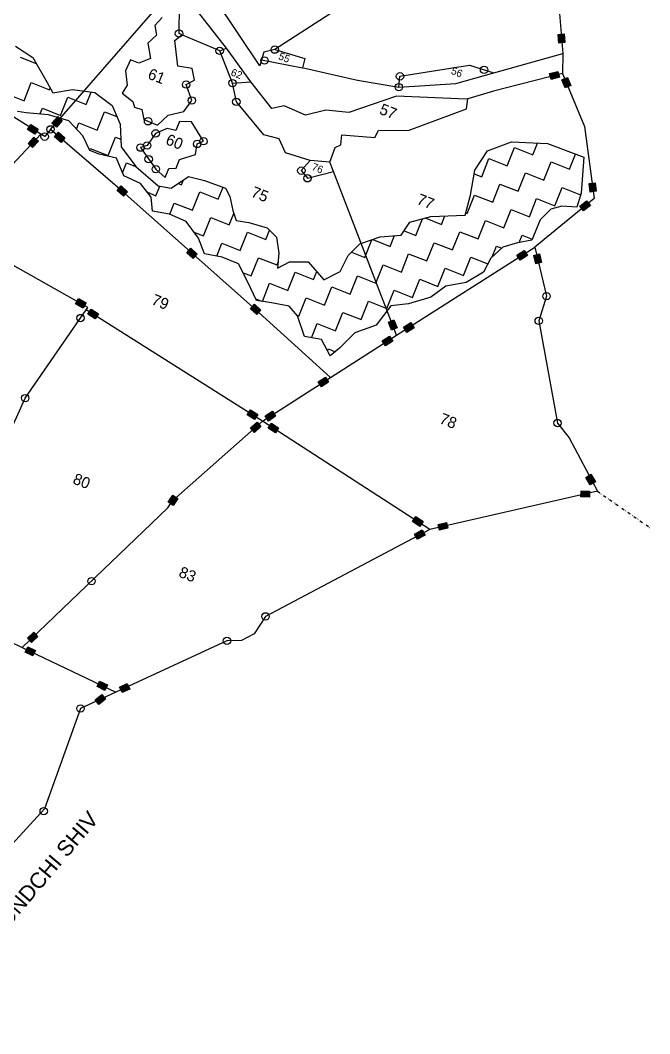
# Model space of a CAD drawing. Header units: metres. Extents: x 314619 to 317984, y 1901318 to 1905653.
# Drawn here: x 316425 to 317505, y 1901806 to 1903546 of the extents above; entities that cross this region are included whole.
import ezdxf

# ---------------------------------------------------------------- set-up
doc = ezdxf.new("R2010")
doc.units = ezdxf.units.M
doc.header["$MEASUREMENT"] = 0
doc.linetypes.add('DIVIDE', pattern=[1.25, 0.5, -0.25, 0, -0.25, 0, -0.25])
for name, color, linetype in [('OFF', 1, 'Continuous'), ('POLY_HATCH', 12, 'Continuous'), ('POLY_PARCEL', 6, 'Continuous'), ('POLY_WATER', 4, 'Continuous'), ('TEXT_MAPOUT', 7, 'Continuous'), ('TEXT_PARCEL', 7, 'Continuous'), ('V_BOUND_LINE', 7, 'Continuous'), ('V_DIVIDE_LINE', 7, 'DIVIDE')]:
    doc.layers.add(name, color=color, linetype=linetype)
doc.styles.get("Standard").update_dxf_attribs({"font": 'arial.ttf'})
doc.styles.add('TEXT_MAP', font='')
doc.styles.get('TEXT_MAP').set_extended_font_data('Kruti Dev 050')

msp = doc.modelspace()

# ---------------------------------------------------------------- hatches: boundary and pattern name
for points in [[(317349.6, 1903507), (317359.8, 1903507.9), (317358.6, 1903522.7), (317348.4, 1903521.8)], [(317350.5, 1903448.4), (317347.9, 1903458.4), (317333.6, 1903454.6), (317336.2, 1903444.7)], [(317360.5, 1903430.4), (317369.9, 1903434.3), (317364.3, 1903448), (317354.8, 1903444.1)], [(316479.6, 1903369.7), (316487.4, 1903362.9), (316497.1, 1903374.1), (316489.4, 1903380.9)], [(316450.4, 1903350.9), (316455.9, 1903359.5), (316443.3, 1903367.4), (316437.8, 1903358.8)], [(316495.2, 1903336.6), (316501.9, 1903344.3), (316490.6, 1903354), (316483.9, 1903346.2)], [(316438.6, 1903334.8), (316446.1, 1903327.8), (316456.2, 1903338.6), (316448.7, 1903345.6)], [(317403.3, 1903251.2), (317413.4, 1903252.5), (317411.5, 1903267.2), (317401.3, 1903265.9)], [(316602.4, 1903244.2), (316609.2, 1903251.9), (316598.2, 1903261.8), (316591.3, 1903254.1)], [(317403.5, 1903228.3), (317396.9, 1903236.2), (317385.5, 1903226.8), (317392, 1903218.9)], [(316721.9, 1903137.1), (316728.7, 1903144.7), (316717.7, 1903154.6), (316710.8, 1903147)], [(317295.5, 1903142.4), (317290, 1903151), (317277.5, 1903143), (317283, 1903134.4)], [(317309.9, 1903128.1), (317319.8, 1903130.4), (317316.4, 1903144.9), (317306.4, 1903142.5)], [(316533, 1903052), (316538, 1903060.9), (316525.1, 1903068.2), (316520.1, 1903059.3)], [(316831.1, 1903041), (316837.9, 1903048.6), (316826.9, 1903058.5), (316820, 1903050.9)], [(316553.7, 1903033.6), (316559.2, 1903042.2), (316546.6, 1903050.2), (316541.1, 1903041.5)], [(317062.2, 1903014.2), (317071.8, 1903017.9), (317066.5, 1903031.7), (317056.9, 1903028)], [(317083, 1903019), (317088.5, 1903010.3), (317101, 1903018.3), (317095.5, 1903027)], [(317064.4, 1902995), (317058.9, 1903003.6), (317046.4, 1902995.6), (317051.9, 1902987)], [(316954.4, 1902924.6), (316948.9, 1902933.2), (316936.4, 1902925.2), (316942, 1902916.5)], [(316827.1, 1902860.6), (316832.6, 1902869.2), (316820, 1902877.2), (316814.6, 1902868.5)], [(316845.4, 1902866.7), (316851, 1902858), (316863.4, 1902866.1), (316857.9, 1902874.7)], [(316838.3, 1902848.4), (316831.5, 1902856.1), (316820.4, 1902846.3), (316827.2, 1902838.6)], [(316863, 1902837.5), (316868.6, 1902846.1), (316856.2, 1902854.1), (316850.6, 1902845.5)], [(317403.2, 1902748.5), (317412.1, 1902753.7), (317404.6, 1902766.5), (317395.7, 1902761.3)], [(316678.8, 1902718.4), (316687.4, 1902712.7), (316695.6, 1902725.1), (316687, 1902730.7)], [(317401.9, 1902727.3), (317402.3, 1902737.5), (317387.5, 1902738.2), (317387.1, 1902727.9)], [(317110.9, 1902677.1), (317116.4, 1902685.7), (317104, 1902693.8), (317098.4, 1902685.2)], [(317142.3, 1902680.5), (317144.6, 1902670.5), (317159.1, 1902673.8), (317156.8, 1902683.8)], [(317119.9, 1902661.8), (317115.1, 1902670.9), (317102, 1902663.9), (317106.8, 1902654.9)], [(316437.5, 1902484.9), (316444.6, 1902477.5), (316455.3, 1902487.8), (316448.2, 1902495.2)], [(316446.9, 1902454.5), (316451.3, 1902463.7), (316437.9, 1902470.1), (316433.5, 1902460.9)], [(316570.3, 1902395.5), (316574.7, 1902404.7), (316561.4, 1902411.1), (316556.9, 1902401.9)], [(316595.5, 1902400.9), (316599.8, 1902391.6), (316613.2, 1902397.8), (316608.9, 1902407.1)], [(316571.5, 1902380.6), (316565.1, 1902388.6), (316553.5, 1902379.4), (316559.9, 1902371.4)]]:
    msp.add_hatch(color=256).paths.add_polyline_path(points)

# ---------------------------------------------------------------- linework, layer by layer
for p, q in [((317348.4, 1903521.8), (317358.6, 1903522.7)), ((317349.6, 1903507), (317348.4, 1903521.8)), ((317358.6, 1903522.7), (317359.8, 1903507.9)), ((317359.8, 1903507.9), (317349.6, 1903507)), ((317333.6, 1903454.6), (317347.9, 1903458.4)), ((317347.9, 1903458.4), (317350.5, 1903448.4)), ((317336.2, 1903444.7), (317333.6, 1903454.6)), ((317350.5, 1903448.4), (317336.2, 1903444.7)), ((317354.8, 1903444.1), (317364.3, 1903448)), ((317360.5, 1903430.4), (317354.8, 1903444.1)), ((317364.3, 1903448), (317369.9, 1903434.3)), ((317369.9, 1903434.3), (317360.5, 1903430.4)), ((316479.6, 1903369.7), (316489.4, 1903380.9)), ((316487.4, 1903362.9), (316479.6, 1903369.7)), ((316497.1, 1903374.1), (316487.4, 1903362.9)), ((316489.4, 1903380.9), (316497.1, 1903374.1)), ((316437.8, 1903358.8), (316443.3, 1903367.4)), ((316450.4, 1903350.9), (316437.8, 1903358.8)), ((316443.3, 1903367.4), (316455.9, 1903359.5)), ((316455.9, 1903359.5), (316450.4, 1903350.9)), ((316483.9, 1903346.2), (316490.6, 1903354)), ((316490.6, 1903354), (316501.9, 1903344.3)), ((316438.6, 1903334.8), (316448.7, 1903345.6)), ((316446.1, 1903327.8), (316438.6, 1903334.8)), ((316456.2, 1903338.6), (316446.1, 1903327.8)), ((316448.7, 1903345.6), (316456.2, 1903338.6)), ((316495.2, 1903336.6), (316483.9, 1903346.2)), ((316501.9, 1903344.3), (316495.2, 1903336.6)), ((317401.3, 1903265.9), (317411.5, 1903267.2)), ((317403.3, 1903251.2), (317401.3, 1903265.9)), ((317411.5, 1903267.2), (317413.4, 1903252.5)), ((316591.3, 1903254.1), (316598.2, 1903261.8)), ((316602.4, 1903244.2), (316591.3, 1903254.1)), ((316598.2, 1903261.8), (316609.2, 1903251.9)), ((316609.2, 1903251.9), (316602.4, 1903244.2)), ((317413.4, 1903252.5), (317403.3, 1903251.2)), ((317385.5, 1903226.8), (317396.9, 1903236.2)), ((317396.9, 1903236.2), (317403.5, 1903228.3)), ((317392, 1903218.9), (317385.5, 1903226.8)), ((317403.5, 1903228.3), (317392, 1903218.9)), ((316710.8, 1903147), (316717.7, 1903154.6)), ((316721.9, 1903137.1), (316710.8, 1903147)), ((316717.7, 1903154.6), (316728.7, 1903144.7)), ((316728.7, 1903144.7), (316721.9, 1903137.1)), ((317277.5, 1903143), (317290, 1903151)), ((317283, 1903134.4), (317277.5, 1903143)), ((317290, 1903151), (317295.5, 1903142.4)), ((317306.4, 1903142.5), (317316.4, 1903144.9)), ((317316.4, 1903144.9), (317319.8, 1903130.4)), ((317295.5, 1903142.4), (317283, 1903134.4)), ((317309.9, 1903128.1), (317306.4, 1903142.5)), ((317319.8, 1903130.4), (317309.9, 1903128.1)), ((316520.1, 1903059.3), (316525.1, 1903068.2)), ((316533, 1903052), (316520.1, 1903059.3)), ((316525.1, 1903068.2), (316538, 1903060.9)), ((316538, 1903060.9), (316533, 1903052)), ((316820, 1903050.9), (316826.9, 1903058.5)), ((316826.9, 1903058.5), (316837.9, 1903048.6)), ((316541.1, 1903041.5), (316546.6, 1903050.2)), ((316553.7, 1903033.6), (316541.1, 1903041.5)), ((316546.6, 1903050.2), (316559.2, 1903042.2)), ((316559.2, 1903042.2), (316553.7, 1903033.6)), ((316831.1, 1903041), (316820, 1903050.9)), ((316837.9, 1903048.6), (316831.1, 1903041)), ((317056.9, 1903028), (317066.5, 1903031.7)), ((317062.2, 1903014.2), (317056.9, 1903028)), ((317066.5, 1903031.7), (317071.8, 1903017.9)), ((317083, 1903019), (317095.5, 1903027)), ((317095.5, 1903027), (317101, 1903018.3)), ((317046.4, 1902995.6), (317058.9, 1903003.6)), ((317058.9, 1903003.6), (317064.4, 1902995)), ((317071.8, 1903017.9), (317062.2, 1903014.2)), ((317088.5, 1903010.3), (317083, 1903019)), ((317101, 1903018.3), (317088.5, 1903010.3)), ((317051.9, 1902987), (317046.4, 1902995.6)), ((317064.4, 1902995), (317051.9, 1902987)), ((316936.4, 1902925.2), (316948.9, 1902933.2)), ((316942, 1902916.5), (316936.4, 1902925.2)), ((316954.4, 1902924.6), (316942, 1902916.5)), ((316948.9, 1902933.2), (316954.4, 1902924.6)), ((316814.6, 1902868.5), (316820, 1902877.2)), ((316827.1, 1902860.6), (316814.6, 1902868.5)), ((316820, 1902877.2), (316832.6, 1902869.2)), ((316832.6, 1902869.2), (316827.1, 1902860.6)), ((316845.4, 1902866.7), (316857.9, 1902874.7)), ((316851, 1902858), (316845.4, 1902866.7)), ((316863.4, 1902866.1), (316851, 1902858)), ((316857.9, 1902874.7), (316863.4, 1902866.1)), ((316820.4, 1902846.3), (316831.5, 1902856.1)), ((316838.3, 1902848.4), (316827.2, 1902838.6)), ((316831.5, 1902856.1), (316838.3, 1902848.4)), ((316850.6, 1902845.5), (316856.2, 1902854.1)), ((316856.2, 1902854.1), (316868.6, 1902846.1)), ((316827.2, 1902838.6), (316820.4, 1902846.3)), ((316863, 1902837.5), (316850.6, 1902845.5)), ((316868.6, 1902846.1), (316863, 1902837.5)), ((317395.7, 1902761.3), (317404.6, 1902766.5)), ((317403.2, 1902748.5), (317395.7, 1902761.3)), ((317404.6, 1902766.5), (317412.1, 1902753.7)), ((317412.1, 1902753.7), (317403.2, 1902748.5)), ((316678.8, 1902718.4), (316687, 1902730.7)), ((316687, 1902730.7), (316695.6, 1902725.1)), ((316695.6, 1902725.1), (316687.4, 1902712.7)), ((317387.1, 1902727.9), (317387.5, 1902738.2)), ((317401.9, 1902727.3), (317387.1, 1902727.9)), ((317387.5, 1902738.2), (317402.3, 1902737.5)), ((317402.3, 1902737.5), (317401.9, 1902727.3)), ((316687.4, 1902712.7), (316678.8, 1902718.4)), ((317098.4, 1902685.2), (317104, 1902693.8)), ((317104, 1902693.8), (317116.4, 1902685.7)), ((317110.9, 1902677.1), (317098.4, 1902685.2)), ((317116.4, 1902685.7), (317110.9, 1902677.1)), ((317142.3, 1902680.5), (317156.8, 1902683.8)), ((317144.6, 1902670.5), (317142.3, 1902680.5)), ((317159.1, 1902673.8), (317144.6, 1902670.5)), ((317156.8, 1902683.8), (317159.1, 1902673.8)), ((317102, 1902663.9), (317115.1, 1902670.9)), ((317106.8, 1902654.9), (317102, 1902663.9)), ((317119.9, 1902661.8), (317106.8, 1902654.9)), ((317115.1, 1902670.9), (317119.9, 1902661.8)), ((316437.5, 1902484.9), (316448.2, 1902495.2)), ((316444.6, 1902477.5), (316437.5, 1902484.9)), ((316455.3, 1902487.8), (316444.6, 1902477.5)), ((316448.2, 1902495.2), (316455.3, 1902487.8)), ((316433.5, 1902460.9), (316437.9, 1902470.1)), ((316437.9, 1902470.1), (316451.3, 1902463.7)), ((316446.9, 1902454.5), (316433.5, 1902460.9)), ((316451.3, 1902463.7), (316446.9, 1902454.5)), ((316556.9, 1902401.9), (316561.4, 1902411.1)), ((316570.3, 1902395.5), (316556.9, 1902401.9)), ((316561.4, 1902411.1), (316574.7, 1902404.7)), ((316574.7, 1902404.7), (316570.3, 1902395.5)), ((316595.5, 1902400.9), (316608.9, 1902407.1)), ((316599.8, 1902391.6), (316595.5, 1902400.9)), ((316613.2, 1902397.8), (316599.8, 1902391.6)), ((316608.9, 1902407.1), (316613.2, 1902397.8)), ((316553.5, 1902379.4), (316565.1, 1902388.6)), ((316559.9, 1902371.4), (316553.5, 1902379.4)), ((316571.5, 1902380.6), (316559.9, 1902371.4)), ((316565.1, 1902388.6), (316571.5, 1902380.6))]:
    msp.add_line(p, q)
for centre in [(316697.6, 1903523.4), (316767.4, 1903493.9), (316861.9, 1903495.9), (316844.4, 1903477.2), (317076.8, 1903450), (317221.1, 1903461.2), (316710, 1903435.8), (316789.4, 1903438.4), (317074.8, 1903431.5), (316719.5, 1903408.6), (316796, 1903406.1), (316644.5, 1903372.8), (316467.1, 1903346.4), (316477.1, 1903358.9), (316657.5, 1903352), (316643.1, 1903331.2), (316728.9, 1903333.9), (316739.6, 1903338.5), (316631.5, 1903327.6), (316645.5, 1903307.8), (316657.7, 1903290.6), (316907.5, 1903288), (316918, 1903274.9), (317328.4, 1903072.4), (316528.6, 1903034.9), (317314.9, 1903030), (316433.6, 1902897.4), (317347.1, 1902854.6), (316547.4, 1902583.1), (316846.1, 1902522.5), (316779.9, 1902480.6), (316528.7, 1902364.4), (316465.4, 1902188)]:
    msp.add_circle(centre, 6.35)
at = {"layer": 'OFF'}
msp.add_line((317356.2, 1903489.1), (317355.8, 1903455.1), dxfattribs=at)
at = {"layer": 'POLY_HATCH'}
for p, q in [((316417.1, 1903501.6), (316446.9, 1903482.1)), ((316446.9, 1903482.1), (316471.3, 1903439.3)), ((316471.3, 1903439.3), (316481.3, 1903421.4)), ((316481.3, 1903421.4), (316514.8, 1903427.1)), ((316514.8, 1903427.1), (316552.9, 1903422.1)), ((316552.9, 1903422.1), (316583, 1903400)), ((316435.4, 1903387.5), (316420.3, 1903389.7)), ((316473.9, 1903383.6), (316435.4, 1903387.5)), ((316583, 1903400), (316596.4, 1903368)), ((316508.8, 1903373.6), (316473.9, 1903383.6)), ((316532.3, 1903347.7), (316508.8, 1903373.6)), ((316596.4, 1903368), (316598.1, 1903329.1)), ((316544.5, 1903322.5), (316532.3, 1903347.7)), ((317226.9, 1903322.1), (317268.1, 1903337.5)), ((317268.1, 1903337.5), (317329.9, 1903334.6)), ((317329.9, 1903334.6), (317392.5, 1903311)), ((316560.5, 1903316.1), (316544.5, 1903322.5)), ((316598.1, 1903329.1), (316623.3, 1903294.9)), ((317205.4, 1903288.7), (317226.9, 1903322.1)), ((316590.2, 1903309.4), (316560.5, 1903316.1)), ((316603, 1903278.9), (316590.2, 1903309.4)), ((317392.5, 1903311), (317387.7, 1903249.3)), ((316623.3, 1903294.9), (316661.8, 1903261.9)), ((317197.9, 1903245.9), (317205.4, 1903288.7)), ((316631.7, 1903266.2), (316603, 1903278.9)), ((316649.6, 1903242.5), (316631.7, 1903266.2)), ((316683.9, 1903258.2), (316714, 1903278)), ((316714, 1903278), (316741.2, 1903271)), ((316741.2, 1903271), (316777.3, 1903257.9)), ((316661.8, 1903261.9), (316683.9, 1903258.2)), ((316777.3, 1903257.9), (316785, 1903243.4)), ((317387.7, 1903249.3), (317380.2, 1903225.5)), ((316652.2, 1903218.6), (316649.6, 1903242.5)), ((316785, 1903243.4), (316790.2, 1903219.7)), ((317188.7, 1903211.4), (317197.9, 1903245.9)), ((316681.3, 1903213.4), (316652.2, 1903218.6)), ((316710, 1903200.7), (316681.3, 1903213.4)), ((316790.2, 1903219.7), (316795.4, 1903202.4)), ((317335.4, 1903221.7), (317317.3, 1903203.5)), ((317354.6, 1903226.8), (317335.4, 1903221.7)), ((317380.2, 1903225.5), (317354.6, 1903226.8)), ((316731.1, 1903172), (316710, 1903200.7)), ((316795.4, 1903202.4), (316817.5, 1903198.7)), ((316817.5, 1903198.7), (316849, 1903190)), ((317079, 1903177.4), (317093.6, 1903199.6)), ((317093.6, 1903199.6), (317129.9, 1903209.3)), ((317129.9, 1903209.3), (317188.7, 1903211.4)), ((317317.3, 1903203.5), (317302.8, 1903168.6)), ((316849, 1903190), (316864.8, 1903173.5)), ((316741.4, 1903145), (316731.1, 1903172)), ((316864.8, 1903173.5), (316868.7, 1903146.5)), ((316988, 1903142.3), (317008.1, 1903162.4)), ((317008.1, 1903162.4), (317042.6, 1903174.1)), ((317042.6, 1903174.1), (317079, 1903177.4)), ((317278.7, 1903164.1), (317253.4, 1903156.4)), ((317302.8, 1903168.6), (317278.7, 1903164.1)), ((316771.6, 1903139.4), (316741.4, 1903145)), ((316868.7, 1903146.5), (316866.7, 1903120.6)), ((317253.4, 1903156.4), (317232.7, 1903137.9)), ((316799.7, 1903128.2), (316771.6, 1903139.4)), ((316815, 1903097.9), (316799.7, 1903128.2)), ((316866.7, 1903120.6), (316887, 1903131.6)), ((316887, 1903131.6), (316919.4, 1903131.5)), ((316919.4, 1903131.5), (316945.9, 1903100.6)), ((316973.9, 1903114.9), (316988, 1903142.3)), ((317232.7, 1903137.9), (317219.9, 1903113.8)), ((316945.9, 1903100.6), (316973.9, 1903114.9)), ((317219.9, 1903113.8), (317190.6, 1903096.2)), ((316830.6, 1903065), (316815, 1903097.9)), ((317190.6, 1903096.2), (317155.6, 1903089.7)), ((317155.6, 1903089.7), (317129.6, 1903070.8)), ((316856.4, 1903061.1), (316830.6, 1903065)), ((316886.6, 1903055.5), (316856.4, 1903061.1)), ((317061.3, 1903056), (317036, 1903022.8)), ((317091.3, 1903059.3), (317061.3, 1903056)), ((317129.6, 1903070.8), (317091.3, 1903059.3)), ((316900.8, 1903038.4), (316886.6, 1903055.5)), ((316912.9, 1903003.1), (316900.8, 1903038.4)), ((317036, 1903022.8), (316999.5, 1903009.3)), ((316999.5, 1903009.3), (316973.1, 1902983)), ((316942, 1902997.8), (316912.9, 1903003.1)), ((316957.2, 1902970.2), (316942, 1902997.8)), ((316973.1, 1902983), (316957.2, 1902970.2))]:
    msp.add_line(p, q, dxfattribs=at)
at = {"layer": 'POLY_HATCH', "linetype": 'Continuous'}
for p, q in [((316425.2, 1903483.1), (316452.5, 1903472.2)), ((316431.7, 1903407.7), (316444.1, 1903439.2)), ((316444.1, 1903439.2), (316475.6, 1903426.7)), ((316475.6, 1903426.7), (316476.7, 1903429.6)), ((316538.4, 1903401.7), (316546.9, 1903422.9)), ((316408.9, 1903416.8), (316431.7, 1903407.7)), ((316494.5, 1903382.7), (316507, 1903414.2)), ((316507, 1903414.2), (316538.4, 1903401.7)), ((316459, 1903385.1), (316463.1, 1903395.2)), ((316463.1, 1903395.2), (316494.5, 1903382.7)), ((316557.4, 1903357.8), (316569.9, 1903389.2)), ((316569.9, 1903389.2), (316591, 1903380.8)), ((316521.6, 1903359.4), (316525.9, 1903370.2)), ((316525.9, 1903370.2), (316557.4, 1903357.8)), ((316576.3, 1903313.8), (316588.8, 1903345.3)), ((316588.8, 1903345.3), (316597.5, 1903341.8)), ((317304.9, 1903315.4), (317312.8, 1903335.4)), ((316543.9, 1903323.8), (316544.9, 1903326.3)), ((316544.9, 1903326.3), (316576.3, 1903313.8)), ((317260.9, 1903296.4), (317273.4, 1903327.9)), ((317273.4, 1903327.9), (317304.9, 1903315.4)), ((316600.8, 1903284), (316607.7, 1903301.3)), ((316607.7, 1903301.3), (316623.2, 1903295.2)), ((317217, 1903277.5), (317229.5, 1903308.9)), ((317229.5, 1903308.9), (317260.9, 1903296.4)), ((317323.8, 1903271.5), (317336.3, 1903302.9)), ((317336.3, 1903302.9), (317367.7, 1903290.4)), ((317367.7, 1903290.4), (317378.1, 1903316.4)), ((317204.3, 1903282.6), (317217, 1903277.5)), ((317279.9, 1903252.5), (317292.4, 1903284)), ((317292.4, 1903284), (317323.8, 1903271.5)), ((316696.1, 1903266.2), (316702, 1903263.9)), ((316702, 1903263.9), (316705.4, 1903272.3)), ((317235.9, 1903233.6), (317248.4, 1903265)), ((317248.4, 1903265), (317279.9, 1903252.5)), ((316643.4, 1903250.8), (316658.1, 1903244.9)), ((316658.1, 1903244.9), (316664.6, 1903261.4)), ((316721, 1903219.9), (316733.5, 1903251.4)), ((316733.5, 1903251.4), (316764.9, 1903238.9)), ((316764.9, 1903238.9), (316773.1, 1903259.4)), ((317342.7, 1903227.5), (317355.2, 1903259)), ((317355.2, 1903259), (317386.7, 1903246.5)), ((317386.7, 1903246.5), (317387.6, 1903248.8)), ((316681.9, 1903213.2), (316689.5, 1903232.4)), ((316689.5, 1903232.4), (316721, 1903219.9)), ((317192, 1903214.7), (317204.5, 1903246.1)), ((317204.5, 1903246.1), (317235.9, 1903233.6)), ((317298.8, 1903208.6), (317311.3, 1903240)), ((317311.3, 1903240), (317342.7, 1903227.5)), ((316783.8, 1903194.9), (316791.7, 1903214.7)), ((317189.8, 1903215.5), (317192, 1903214.7)), ((317254.9, 1903189.7), (317267.4, 1903221.1)), ((317267.4, 1903221.1), (317298.8, 1903208.6)), ((316739.9, 1903176), (316752.4, 1903207.4)), ((316752.4, 1903207.4), (316783.8, 1903194.9)), ((317104.2, 1903176.8), (317115.6, 1903205.5)), ((317120.3, 1903206.8), (317148.1, 1903195.7)), ((317148.1, 1903195.7), (317153.8, 1903210.2)), ((317211, 1903170.7), (317223.5, 1903202.2)), ((317223.5, 1903202.2), (317254.9, 1903189.7)), ((316723.3, 1903182.6), (316739.9, 1903176)), ((316802.8, 1903151), (316815.3, 1903182.4)), ((316815.3, 1903182.4), (316846.7, 1903170)), ((316846.7, 1903170), (316853, 1903185.8)), ((317083.9, 1903184.8), (317104.2, 1903176.8)), ((317167, 1903151.8), (317179.5, 1903183.2)), ((317179.5, 1903183.2), (317211, 1903170.7)), ((316762.4, 1903141.1), (316771.3, 1903163.5)), ((316771.3, 1903163.5), (316802.8, 1903151)), ((317016.3, 1903138.9), (317028.4, 1903169.2)), ((317030.1, 1903169.8), (317060.2, 1903157.8)), ((317060.2, 1903157.8), (317067.6, 1903176.4)), ((317123.1, 1903132.9), (317135.6, 1903164.3)), ((317135.6, 1903164.3), (317167, 1903151.8)), ((317281.3, 1903164.6), (317286.3, 1903177.2)), ((317286.3, 1903177.2), (317303.5, 1903170.3)), ((316993.6, 1903147.9), (317016.3, 1903138.9)), ((317079.2, 1903113.9), (317091.7, 1903145.4)), ((317091.7, 1903145.4), (317123.1, 1903132.9)), ((317235.2, 1903140.2), (317242.4, 1903158.2)), ((317242.4, 1903158.2), (317251.4, 1903154.6)), ((316821.7, 1903107.1), (316834.2, 1903138.5)), ((316834.2, 1903138.5), (316865.6, 1903126)), ((316865.6, 1903126), (316867.5, 1903130.7)), ((317035.3, 1903095), (317047.8, 1903126.4)), ((317047.8, 1903126.4), (317079.2, 1903113.9)), ((317186, 1903107.9), (317198.5, 1903139.3)), ((317198.5, 1903139.3), (317227.3, 1903127.8)), ((316807.5, 1903112.7), (316821.7, 1903107.1)), ((316884.6, 1903082.1), (316897, 1903113.5)), ((316897, 1903113.5), (316928.5, 1903101)), ((316928.5, 1903101), (316933.9, 1903114.6)), ((317142, 1903088.9), (317154.5, 1903120.4)), ((317154.5, 1903120.4), (317186, 1903107.9)), ((316840.8, 1903063.5), (316853.1, 1903094.6)), ((316853.1, 1903094.6), (316884.6, 1903082.1)), ((316991.3, 1903076), (317003.8, 1903107.5)), ((317003.8, 1903107.5), (317035.3, 1903095)), ((317098.1, 1903070), (317110.6, 1903101.4)), ((317110.6, 1903101.4), (317142, 1903088.9)), ((316947.4, 1903057.1), (316959.9, 1903088.5)), ((316959.9, 1903088.5), (316991.3, 1903076)), ((317054.2, 1903051.1), (317066.7, 1903082.5)), ((317066.7, 1903082.5), (317098.1, 1903070)), ((316829.3, 1903067.7), (316839.2, 1903063.7)), ((316903.5, 1903038.2), (316916, 1903069.6)), ((316916, 1903069.6), (316947.4, 1903057.1)), ((317010.3, 1903032.1), (317022.8, 1903063.6)), ((317022.8, 1903063.6), (317054.2, 1903051.1)), ((316899.8, 1903039.7), (316903.5, 1903038.2)), ((316966.3, 1903013.2), (316978.8, 1903044.6)), ((316978.8, 1903044.6), (317010.3, 1903032.1)), ((316925.1, 1903000.9), (316934.9, 1903025.7)), ((316934.9, 1903025.7), (316966.3, 1903013.2)), ((316952.6, 1902978.6), (316953.9, 1902981.8)), ((316953.9, 1902981.8), (316965.7, 1902977.1))]:
    msp.add_line(p, q, dxfattribs=at)
at = {"layer": 'POLY_PARCEL'}
for p, q in [((317002.2, 1903586.8), (316861.9, 1903495.9)), ((316477.1, 1903358.9), (316656.5, 1903565)), ((316697.6, 1903523.4), (316698.7, 1903571.6)), ((316668.6, 1903551.2), (316656.3, 1903537.2)), ((316656.3, 1903537.2), (316659.2, 1903520.7)), ((316659.2, 1903520.7), (316644.2, 1903506.9)), ((316690.7, 1903511.8), (316702.3, 1903521.5)), ((316695.3, 1903467.7), (316690.7, 1903511.8)), ((316702.3, 1903521.5), (316697.6, 1903523.4)), ((316767.4, 1903493.9), (316702.3, 1903521.5)), ((316644.2, 1903506.9), (316648.7, 1903480.8)), ((316767.4, 1903493.9), (316778.9, 1903498.3)), ((316789.4, 1903438.4), (316767.4, 1903493.9)), ((316842.9, 1903491.5), (316839.1, 1903478.2)), ((316861.9, 1903495.9), (316842.9, 1903491.5)), ((316861.9, 1903495.9), (316913.4, 1903480.8)), ((316614.4, 1903478.3), (316605.5, 1903459.3)), ((316628.8, 1903472.6), (316614.4, 1903478.3)), ((316648.7, 1903480.8), (316628.8, 1903472.6)), ((316913.4, 1903480.8), (316909.6, 1903464.7)), ((316605.5, 1903459.3), (316608.8, 1903434.7)), ((316720.1, 1903463.3), (316695.3, 1903467.7)), ((316724.4, 1903443.6), (316720.1, 1903463.3)), ((317076.8, 1903450), (317196.1, 1903469.2)), ((317196.1, 1903469.2), (317237.8, 1903455.9)), ((316460.4, 1903350.6), (316310.7, 1903444.8)), ((316710, 1903435.8), (316724.4, 1903443.6)), ((316789.4, 1903438.4), (316821.1, 1903440.6)), ((317074.8, 1903431.5), (317076.8, 1903450)), ((316608.8, 1903434.7), (316600.2, 1903421)), ((316719.5, 1903408.6), (316710, 1903435.8)), ((316796, 1903406.1), (316789.4, 1903438.4)), ((316600.2, 1903421), (316618.3, 1903406.6)), ((316618.3, 1903406.6), (316621.4, 1903397.3)), ((316706.1, 1903389.7), (316719.5, 1903408.6)), ((316842.9, 1903349.7), (316796, 1903406.1)), ((317190.9, 1903393.9), (317193.2, 1903411.3)), ((316621.4, 1903397.3), (316633.7, 1903393.3)), ((316633.7, 1903393.3), (316637.1, 1903375.7)), ((316678.9, 1903383.4), (316706.1, 1903389.7)), ((317092.7, 1903357.4), (317190.9, 1903393.9)), ((316637.1, 1903375.7), (316660.8, 1903366.3)), ((316660.8, 1903366.3), (316678.9, 1903383.4)), ((316698.5, 1903372.6), (316692.2, 1903356.7)), ((316718.8, 1903372), (316698.5, 1903372.6)), ((316739.6, 1903338.5), (316718.8, 1903372)), ((316477.1, 1903358.9), (316467.1, 1903346.4)), ((316600.3, 1903253), (316477.1, 1903358.9)), ((316657.5, 1903352), (316643.1, 1903331.2)), ((316677.3, 1903360.5), (316657.5, 1903352)), ((316692.2, 1903356.7), (316677.3, 1903360.5)), ((317033.7, 1903344.9), (317039.8, 1903356.9)), ((317039.8, 1903356.9), (317092.7, 1903357.4)), ((316305.7, 1903185.6), (316460.4, 1903350.6)), ((316467.1, 1903346.4), (316460.4, 1903350.6)), ((316728.9, 1903333.9), (316739.6, 1903338.5)), ((316869.4, 1903342.8), (316842.9, 1903349.7)), ((316880.5, 1903318.6), (316869.4, 1903342.8)), ((316975.4, 1903332.1), (316977.3, 1903349.3)), ((316977.3, 1903349.3), (317033.7, 1903344.9)), ((316643.1, 1903331.2), (316631.5, 1903327.6)), ((316631.5, 1903327.6), (316657.7, 1903290.6)), ((316725.8, 1903316), (316728.9, 1903333.9)), ((316922.9, 1903305.3), (316880.5, 1903318.6)), ((316956.6, 1903302.7), (316965.3, 1903328)), ((316965.3, 1903328), (316975.4, 1903332.1)), ((316693, 1903292.5), (316698.4, 1903307.1)), ((316698.4, 1903307.1), (316725.8, 1903316)), ((316922.9, 1903305.3), (316907.5, 1903288)), ((316956.6, 1903302.7), (316922.9, 1903305.3)), ((316962.7, 1903286.6), (316956.6, 1903302.7)), ((316657.7, 1903290.6), (316673.8, 1903276)), ((316673.8, 1903276), (316680.1, 1903291.9)), ((316680.1, 1903291.9), (316693, 1903292.5)), ((316907.5, 1903288), (316918, 1903274.9)), ((316918, 1903274.9), (316962.7, 1903286.6)), ((317071.1, 1903005.3), (316962.7, 1903286.6)), ((316829, 1903049.7), (316600.3, 1903253)), ((316541.3, 1903053.2), (316305.7, 1903185.6)), ((317071.1, 1903005.3), (317308.3, 1903156.6)), ((316433.6, 1902897.4), (316538.5, 1903049.2)), ((316538.5, 1903049.2), (316541.3, 1903053.2)), ((316841.1, 1902857.8), (316538.5, 1903049.2)), ((316957.6, 1902932.7), (316829, 1903049.7)), ((316957.6, 1902932.7), (317071.1, 1903005.3)), ((316841.1, 1902857.8), (316957.6, 1902932.7)), ((316282.3, 1902561.4), (316433.6, 1902897.4)), ((316687.2, 1902721.7), (316841.1, 1902857.8)), ((317128.2, 1902672), (316841.1, 1902857.8)), ((316428.4, 1902469), (316678.7, 1902708.9)), ((316678.7, 1902708.9), (316687.2, 1902721.7)), ((316294.2, 1902535), (316428.4, 1902469)), ((316428.4, 1902469), (316588.9, 1902392.2))]:
    msp.add_line(p, q, dxfattribs=at)
at = {"layer": 'POLY_WATER'}
for p, q in [((316836.2, 1903468.2), (316760.8, 1903581)), ((316778.9, 1903498.3), (316725.2, 1903566.8)), ((316821.1, 1903440.6), (316778.9, 1903498.3)), ((316839.1, 1903478.2), (316836.2, 1903468.2)), ((316839.1, 1903478.2), (316909.6, 1903464.7)), ((317237.8, 1903455.9), (317356.2, 1903489.1)), ((316909.6, 1903464.7), (316913.4, 1903464)), ((316913.4, 1903464), (317003.9, 1903443.6)), ((316857.1, 1903394.7), (316821.1, 1903440.6)), ((317003.9, 1903443.6), (317074.8, 1903431.5)), ((317172.7, 1903437.6), (317237.8, 1903455.9)), ((317355.8, 1903455.1), (317237.5, 1903424.3)), ((317074.8, 1903431.5), (317172.7, 1903437.6)), ((317237.5, 1903424.3), (317193.2, 1903411.3)), ((317071, 1903415.9), (316988.8, 1903387.9)), ((317190.2, 1903410.5), (317071, 1903415.9)), ((317193.2, 1903411.3), (317190.2, 1903410.5)), ((316878.3, 1903399.2), (316857.1, 1903394.7)), ((316914.7, 1903383.2), (316878.3, 1903399.2)), ((316949.7, 1903392.1), (316914.7, 1903383.2)), ((316988.8, 1903387.9), (316949.7, 1903392.1))]:
    msp.add_line(p, q, dxfattribs=at)
at = {"layer": 'V_BOUND_LINE'}
for p, q in [((317338, 1903711.3), (317356.2, 1903489.1)), ((317355.8, 1903455.1), (317393.6, 1903363.9)), ((317393.6, 1903363.9), (317409.9, 1903240.2)), ((317409.9, 1903240.2), (317308.3, 1903156.6)), ((317308.3, 1903156.6), (317328.4, 1903072.4)), ((317328.4, 1903072.4), (317314.9, 1903030)), ((317314.9, 1903030), (317347.1, 1902854.6)), ((317347.1, 1902854.6), (317367, 1902829.2)), ((317367, 1902829.2), (317415.6, 1902737.5)), ((317415.6, 1902737.5), (317128.2, 1902672)), ((317128.2, 1902672), (316846.1, 1902522.5)), ((316846.1, 1902522.5), (316826.8, 1902492.7)), ((316826.8, 1902492.7), (316804.6, 1902481)), ((316779.9, 1902480.6), (316588.9, 1902392.2)), ((316804.6, 1902481), (316779.9, 1902480.6)), ((316588.9, 1902392.2), (316528.7, 1902364.4)), ((316528.7, 1902364.4), (316467, 1902192.1)), ((316467, 1902192.1), (316250.8, 1901957.4))]:
    msp.add_line(p, q, dxfattribs=at)
at = {"layer": 'V_DIVIDE_LINE', "ltscale": 10}
msp.add_line((317415.6, 1902737.5), (317505.4, 1902675.2), dxfattribs=at)

# ---------------------------------------------------------------- texts
at = {"layer": 'TEXT_MAPOUT'}
msp.add_text('MAUJE MALGUNDCHI SHIV', height=26.632, rotation=49.8637, dxfattribs=at).set_placement((316249.3, 1901803.5))
at = {"layer": 'TEXT_PARCEL', "style": 'TEXT_MAP'}
for s, height, p in [('55', 12.78, (316867.1, 1903479.8)), ('61', 19.17, (316642.5, 1903446.7)), ('62', 12.78, (316785.3, 1903452)), ('56', 12.78, (317163.3, 1903454.8)), ('57', 19.17, (317039.9, 1903386.2)), ('60', 19.17, (316673.2, 1903334)), ('76', 12.78, (316924.3, 1903289.7)), ('75', 19.17, (316819.7, 1903243.9)), ('77', 19.17, (317104.1, 1903231.4)), ('79', 19.17, (316648.8, 1903059)), ('78', 19.17, (317143, 1902854.7)), ('80', 19.17, (316513.9, 1902751.3)), ('83', 19.17, (316695.6, 1902591.2))]:
    msp.add_text(s, height=height, rotation=338.3209, dxfattribs=at).set_placement(p)

doc.saveas('drawing.dxf')
